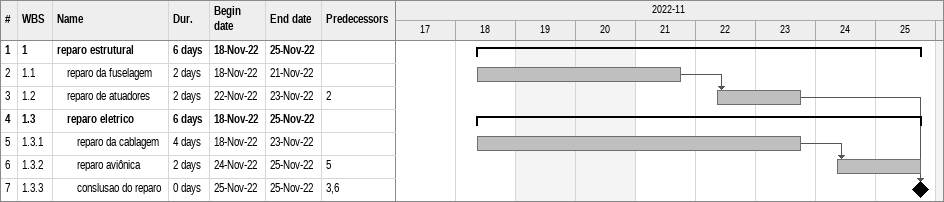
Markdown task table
| ID | WBS | Task | Duration | Start | Finish | Predecessors |
|---|---|---|---|---|---|---|
| 1 | 1 | **reparo estrutural** | 6d | 2022-11-18 | 2022-11-25 |  |
| 2 | 1.1 | reparo da fuselagem | 2d | 2022-11-18 | 2022-11-21 |  |
| 3 | 1.2 | reparo de atuadores | 2d | 2022-11-22 | 2022-11-23 | 2 |
| 4 | 1.3 | **reparo eletrico** | 6d | 2022-11-18 | 2022-11-25 |  |
| 5 | 1.3.1 | reparo da cablagem | 4d | 2022-11-18 | 2022-11-23 |  |
| 6 | 1.3.2 | reparo aviônica | 2d | 2022-11-24 | 2022-11-25 | 5 |
| 7 | 1.3.3 | conslusao do reparo | 0d | 2022-11-25 | 2022-11-25 | 3, 6 |
